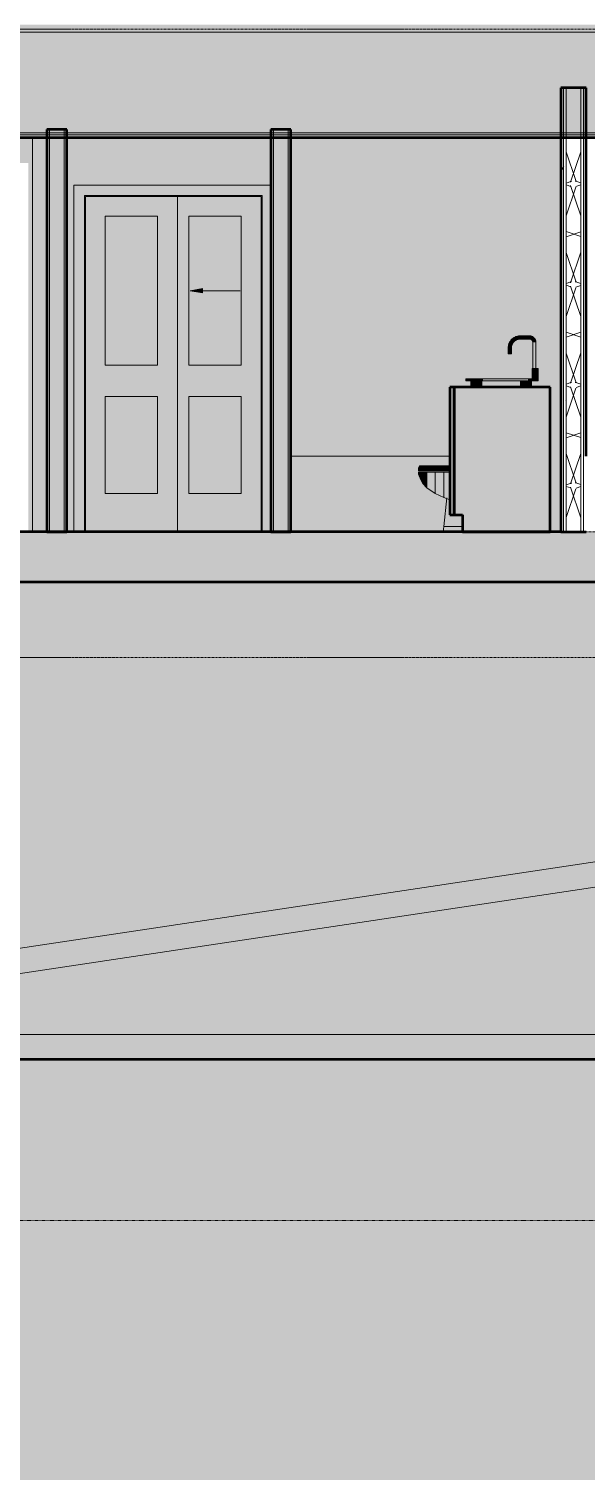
# Model space of a CAD drawing. Header units: inches. Extents: x 9566 to 17067, y -226 to 532.
# Drawn here: x 16067.9 to 16201, y -226.4 to 120 of the extents above; entities that cross this region are included whole.
import ezdxf

# ---------------------------------------------------------------- set-up
doc = ezdxf.new("R2010")
doc.units = ezdxf.units.IN
doc.header["$MEASUREMENT"] = 0
doc.linetypes.add('Aligning Line 1_8_', pattern=[0.25, 0.125, -0.125])
doc.linetypes.add('Grid Line 1_2_', pattern=[0.875, 0.5, -0.125, 0.125, -0.125])
for name, color, linetype, lineweight in [('0-2', 7, 'Continuous', 9), ('0-3', 130, 'Continuous', 5), ('A-AREA-PATT-1', 41, 'Continuous', 9), ('A-DETL-GENF-1', 92, 'Continuous', 13), ('A-DETL-GENF-2', 7, 'Continuous', 9), ('A-DOOR-5', 45, 'Continuous', 13), ('A-DOOR-6', 7, 'Continuous', 9), ('A-DOOR-FRAM-2', 7, 'Continuous', 9), ('A-DOOR-FRAM-5', 45, 'Continuous', 13), ('A-FLOR', 192, 'Continuous', 13), ('A-FLOR-1', 192, 'Continuous', 5), ('A-FLOR-2', 192, 'Continuous', 50), ('A-FLOR-LEVL-1', 51, 'Grid Line 1_2_', 9), ('A-FLOR-MCUT', 51, 'Continuous', 13), ('A-FLOR-PATT-1', 8, 'Continuous', 9), ('A-WALL', 113, 'Continuous', 13), ('A-WALL-1', 250, 'Continuous', 50), ('A-WALL-2', 10, 'Continuous', 13), ('A-WALL-PATT-1', 111, 'Continuous', 9), ('C-BLDG-PADS-1', 8, 'Continuous', 9), ('C-BLDG-PADS-2', 10, 'Continuous', 13), ('C-TOPO', 7, 'Continuous', 9), ('C-TOPO-1', 250, 'Continuous', 50), ('G-ANNO-SYMB', 111, 'Aligning Line 1_8_', 9), ('I-WALL-2', 2, 'Continuous', 50), ('P-SANR-FIXT-1', 8, 'Continuous', 9), ('P-SANR-FIXT-2', 7, 'Continuous', 9), ('P-SANR-FIXT-4', 50, 'Continuous', 9), ('P-SANR-FIXT-5', 37, 'Continuous', 9), ('Q-CASE-1', 9, 'Continuous', 9), ('Q-CASE-3', 250, 'Continuous', 50)]:
    doc.layers.add(name, color=color, linetype=linetype, lineweight=lineweight)
doc.layers.add('A-AREA-PATT-2', color=7, linetype='Continuous', lineweight=9, transparency=0.9)
pattern_1 = [(0, (16029.952, 59.024), (38.4, 9.6), [1.584, -27.216, 1.584, -27.216, -153.6]), (0, (16029.952, 59.024), (38.4, 9.6), [-57.6, 1.584, -56.016, 1.584, -27.216, -67.2]), (0, (16029.952, 59.024), (38.4, 9.6), [-144, 1.584, -17.616, 1.584, -46.416]), (120, (16044.352, 63.824), (-27.513844, 28.455376), [1.584, -27.216, 1.584, -27.216, -153.6]), (120, (16044.352, 63.824), (-27.513844, 28.455376), [-57.6, 1.584, -56.016, 1.584, -27.216, -67.2]), (120, (16044.352, 63.824), (-27.513844, 28.455376), [-144, 1.584, -17.616, 1.584, -46.416]), (240, (16049.152, 83.024), (-10.886156, -38.055376), [1.584, -27.216, 1.584, -27.216, -153.6]), (240, (16049.152, 83.024), (-10.886156, -38.055376), [-57.6, 1.584, -56.016, 1.584, -27.216, -67.2]), (240, (16049.152, 83.024), (-10.886156, -38.055376), [-144, 1.584, -17.616, 1.584, -46.416])]
pattern_2 = [(50, (16029.952, 59.024), (34.4287, -3.012), [3.6, -39.6]), (355, (16029.952, 59.024), (-6.6596, 36.1048), [2.88, -31.68]), (100.451, (16032.82, 58.773), (27.7688, 33.0931), [3.06, -33.655]), (46.184, (16029.95, 68.624), (51.2275, -7.9453), [5.4, -59.4]), (96.636, (16034.22, 67.96), (44.8632, 46.7577), [4.589, -50.482]), (351.184, (16029.95, 68.624), (44.8642, 46.7574), [4.32, -47.52]), (21, (16034.752, 66.224), (28.65176, -19.32573), [3.6, -39.6]), (326, (16034.752, 66.224), (11.6793, 34.8066), [2.88, -31.68]), (71.451, (16037.14, 64.614), (40.331, 15.4813), [3.06, -33.655]), (37.5, (16029.952, 59.024), (0.58311, 15.97898), [1.584, -29.712, 1.584, -30.576, -31.8]), (37.5, (16029.952, 59.024), (0.58311, 15.97898), [-63.456, 1.584, -30.216]), (7.5, (16029.952, 59.024), (12.6269, 18.9321), [1.584, -16.752, 1.584, -28.992, -12.12]), (7.5, (16029.952, 59.024), (12.6269, 18.9321), [-48.912, 1.584, -10.536]), (327.5, (16019.248, 59.024), (25.62299, -1.0828), [1.584, -10.416, 1.584, -35.856, -49.68]), (327.5, (16019.248, 59.024), (25.62299, -1.0828), [-49.44, 1.584, -48.096]), (317.5, (16014.448, 59.024), (27.99243, 4.80496), [1.584, -14.016, 1.584, -23.28, -35.28]), (317.5, (16014.448, 59.024), (27.99243, 4.80496), [-40.464, 1.584, -33.696])]
pattern_3 = [(161.57, (16030.552, 59.624), (-4.8003375, -0.0004146), [0, -34.152, 3.792, 0]), (18.43, (16029.352, 59.624), (-4.8003375, 0.0004146), [0, -34.152, 3.792, 0]), (108.43, (16030.552, 59.624), (2.3991322, -12.001051), [11.382, -26.562]), (71.57, (16029.352, 59.624), (2.3991322, 12.001051), [11.382, -26.562])]

# ---------------------------------------------------------------- blocks, each defined once
blk = doc.blocks.new('1750 Ox - Topography_rvt-2-BUILDING SECTION - NORTH_SOUTH - LOOKING WEST')
at = {"layer": 'C-BLDG-PADS-1'}
h = blk.add_hatch(dxfattribs=at)
h.set_pattern_fill('FP_24', color=256, style=0, pattern_type=2)
h.set_pattern_definition([(50, (3257.106, 59.024), (34.4287, -3.012), [3.6, -39.6]), (355, (3257.106, 59.024), (-6.6596, 36.1048), [2.88, -31.68]), (100.451, (3259.975, 58.773), (27.7688, 33.0931), [3.06, -33.655]), (46.184, (3257.106, 68.624), (51.2275, -7.9453), [5.4, -59.4]), (96.636, (3261.375, 67.96), (44.8632, 46.7577), [4.589, -50.482]), (351.184, (3257.106, 68.624), (44.8642, 46.7574), [4.32, -47.52]), (21, (3261.906, 66.224), (28.65176, -19.32573), [3.6, -39.6]), (326, (3261.906, 66.224), (11.6793, 34.8066), [2.88, -31.68]), (71.451, (3264.294, 64.614), (40.331, 15.4813), [3.06, -33.655]), (37.5, (3257.106, 59.024), (0.58311, 15.97898), [1.584, -29.712, 1.584, -30.576, -31.8]), (37.5, (3257.106, 59.024), (0.58311, 15.97898), [-63.456, 1.584, -30.216]), (7.5, (3257.106, 59.024), (12.6269, 18.9321), [1.584, -16.752, 1.584, -28.992, -12.12]), (7.5, (3257.106, 59.024), (12.6269, 18.9321), [-48.912, 1.584, -10.536]), (327.5, (3246.402, 59.024), (25.62299, -1.0828), [1.584, -10.416, 1.584, -35.856, -49.68]), (327.5, (3246.402, 59.024), (25.62299, -1.0828), [-49.44, 1.584, -48.096]), (317.5, (3241.602, 59.024), (27.99243, 4.80496), [1.584, -14.016, 1.584, -23.28, -35.28]), (317.5, (3241.602, 59.024), (27.99243, 4.80496), [-40.464, 1.584, -33.696])])
h.paths.add_polyline_path([(1946.22, -126), (3820.72, -126), (3820.72, -120), (1946.22, -120)], flags=0)
at = {"layer": 'C-TOPO'}
h = blk.add_hatch(dxfattribs=at)
h.set_pattern_fill('FP_23', color=256, style=0, pattern_type=2)
h.set_pattern_definition([(0, (3257.106, 59.024), (30, 30), [30, -30]), (0, (3257.106, 70.274), (30, 30), [30, -30]), (0, (3257.106, 81.524), (30, 30), [30, -30]), (90, (3260.856, 85.274), (-30, 30), [30, -30]), (90, (3272.106, 85.274), (-30, 30), [30, -30]), (90, (3283.356, 85.274), (-30, 30), [30, -30])])
h.paths.add_polyline_path([(1946.22, -226.36), (3820.72, -226.36), (3820.72, -126.01), (1946.22, -126.01)], flags=0)
at = {"layer": 'C-BLDG-PADS-2'}
for p, q in [((3820.72, -120), (1946.22, -120)), ((1946.22, -126), (3820.72, -126))]:
    blk.add_line(p, q, dxfattribs=at)
at = {"layer": 'C-TOPO'}
blk.add_line((2157.13, -126.01), (3820.72, -126.01), dxfattribs=at)
at = {"layer": 'C-TOPO-1'}
blk.add_line((3820.72, -126.01), (2157.13, -126.01), dxfattribs=at)
blk = doc.blocks.new('FOLDING_SLIDING CLOSET - 42_ x 80_-1372875-BUILDING SECTION - NORTH_SOUTH - LOOKING WEST')
at = {"layer": 'A-DETL-GENF-1'}
blk.add_hatch(color=256, dxfattribs=at).paths.add_polyline_path([(3336.55, 57), (3336.55, 58.06), (3333.54, 57.53), (3335.38, 57.21)], flags=0)
at = {"layer": 'A-DOOR-5'}
blk.add_hatch(color=256, dxfattribs=at).paths.add_polyline_path([(3308.29, 0), (3308.29, 80.25), (3350.79, 80.25), (3350.79, 0), (3352.85, 0), (3352.85, 82.75), (3305.79, 82.75), (3305.79, 0), (3307.54, 0)], flags=0)
h = blk.add_hatch(color=256, dxfattribs=at)
h.paths.add_polyline_path([(3330.54, 0), (3330.54, 80), (3308.54, 80), (3308.54, 0), (3328.54, 0)], flags=0)
h.paths.add_polyline_path([(3313.29, 9.12), (3313.29, 32.25), (3325.79, 32.25), (3325.79, 9.12), (3322.18, 9.12)], flags=0)
h.paths.add_polyline_path([(3313.29, 39.75), (3313.29, 75.31), (3325.79, 75.31), (3325.79, 39.75), (3314.39, 39.75)], flags=0)
h = blk.add_hatch(color=256, dxfattribs=at)
h.paths.add_polyline_path([(3345.79, 0), (3350.54, 0), (3350.54, 80), (3330.54, 80), (3330.54, 0), (3341.34, 0)], flags=0)
h.paths.add_polyline_path([(3341.34, 9.12), (3333.29, 9.12), (3333.29, 32.25), (3345.79, 32.25), (3345.79, 9.12)], flags=0)
h.paths.add_polyline_path([(3337.43, 39.75), (3333.29, 39.75), (3333.29, 75.31), (3345.79, 75.31), (3345.79, 39.75), (3341.34, 39.75)], flags=0)
h = blk.add_hatch(color=256, dxfattribs=at)
h.paths.add_polyline_path([(3313.29, 9.12), (3325.79, 9.12), (3325.79, 32.25), (3313.29, 32.25)], flags=0)
h.paths.add_polyline_path([(3325.79, 39.75), (3325.79, 75.31), (3313.29, 75.26), (3313.29, 39.75), (3314.39, 39.75)], flags=0)
h = blk.add_hatch(color=256, dxfattribs=at)
h.paths.add_polyline_path([(3333.29, 9.12), (3345.79, 9.12), (3345.79, 32.25), (3333.29, 32.25)], flags=0)
h.paths.add_polyline_path([(3337.43, 39.75), (3345.79, 39.75), (3345.79, 75.31), (3333.29, 75.31), (3333.29, 39.75), (3334.39, 39.75)], flags=0)
h.paths.add_polyline_path([(3336.55, 57), (3333.54, 57.53), (3336.55, 58.06)], flags=0)
at = {"layer": 'A-DOOR-FRAM-5'}
blk.add_hatch(color=256, dxfattribs=at).paths.add_polyline_path([(3308.54, 0), (3308.54, 80), (3350.54, 80), (3350.54, 0), (3350.79, 0), (3350.79, 80.25), (3308.29, 80.25), (3308.29, 0)], flags=0)
at = {"layer": 'A-DETL-GENF-2'}
for p, q in [((3336.55, 58.06), (3333.54, 57.53)), ((3345.54, 57.53), (3333.54, 57.53)), ((3333.54, 57.53), (3336.55, 57)), ((3336.55, 57), (3336.55, 58.06))]:
    blk.add_line(p, q, dxfattribs=at)
at = {"layer": 'A-DOOR-6'}
for p, q in [((3352.85, 82.75), (3305.79, 82.75)), ((3305.79, 82.75), (3305.79, 0)), ((3308.29, 0), (3308.29, 80.25)), ((3308.29, 80.25), (3350.79, 80.25)), ((3308.54, 80), (3308.54, 0)), ((3330.54, 80), (3308.54, 80)), ((3330.54, 0), (3330.54, 80)), ((3350.79, 0), (3350.79, 80.25)), ((3313.29, 75.31), (3325.79, 75.31)), ((3313.29, 39.75), (3313.29, 75.31)), ((3325.79, 75.31), (3325.79, 39.75)), ((3333.29, 75.31), (3345.79, 75.31)), ((3333.29, 39.75), (3333.29, 75.31)), ((3345.79, 75.31), (3345.79, 39.75)), ((3325.79, 39.75), (3313.29, 39.75)), ((3345.79, 39.75), (3333.29, 39.75)), ((3313.29, 32.25), (3325.79, 32.25)), ((3313.29, 9.12), (3313.29, 32.25)), ((3325.79, 32.25), (3325.79, 9.12)), ((3333.29, 32.25), (3345.79, 32.25)), ((3333.29, 9.12), (3333.29, 32.25)), ((3345.79, 32.25), (3345.79, 9.12)), ((3325.79, 9.12), (3313.29, 9.12)), ((3345.79, 9.12), (3333.29, 9.12))]:
    blk.add_line(p, q, dxfattribs=at)
at = {"layer": 'A-DOOR-FRAM-2'}
for p, q in [((3308.54, 0), (3308.54, 80)), ((3308.54, 80), (3350.54, 80)), ((3350.54, 0), (3350.54, 80))]:
    blk.add_line(p, q, dxfattribs=at)
blk = doc.blocks.new('M_Sink Vanity-Square - 500 x 440mm-1352614-BUILDING SECTION - NORTH_SOUTH - LOOKING WEST')
at = {"layer": 'P-SANR-FIXT-4'}
for points in [[(3399.4, 36), (3403.4, 36), (3403.4, 36.5), (3399.4, 36.5)], [(3401.22, 34.5), (3403.4, 34.5), (3403.4, 36), (3400.65, 36), (3400.67, 34.5), (3401.16, 34.5)], [(3414.23, 36), (3414.2, 36.5), (3403.4, 36.5), (3403.4, 36), (3414.2, 36)], [(3403.4, 34.5), (3412.35, 34.5), (3412.35, 36), (3403.4, 36)], [(3414.22, 34.5), (3415.1, 34.5), (3415.1, 36), (3412.35, 36), (3412.35, 34.5), (3414.2, 34.5)], [(3416.3, 36), (3416.73, 36), (3416.68, 36.5), (3414.23, 36.5), (3414.23, 36), (3416.27, 36)]]:
    blk.add_hatch(color=256, dxfattribs=at).paths.add_polyline_path(points, flags=0)
at = {"layer": 'P-SANR-FIXT-5'}
for points in [[(3409.54, 43.87), (3410.29, 43.87), (3410.49, 44.75), (3410.99, 45.43), (3411.71, 45.86), (3412.41, 46.04), (3412.41, 46.75), (3411.31, 46.53), (3410.38, 45.91), (3409.76, 44.98), (3409.57, 44.01)], [(3414.6, 46), (3414.6, 46.75), (3412.41, 46.71), (3412.41, 46), (3414.2, 46)], [(3415.71, 45.19), (3416.13, 45.19), (3416.02, 45.71), (3415.89, 46.03), (3415.38, 46.54), (3414.6, 46.71), (3414.6, 46.04), (3415.16, 45.74), (3415.31, 45.59), (3415.46, 45.19), (3415.69, 45.19)], [(3416.12, 39), (3416.16, 39), (3416.11, 45.19), (3415.41, 45.19), (3415.46, 39), (3416.11, 39)], [(3410.29, 42.5), (3410.25, 43.87), (3409.54, 43.87), (3409.58, 42.5), (3410.25, 42.5)], [(3415.71, 36.99), (3415.98, 36.99), (3415.96, 39), (3415.25, 39), (3415.28, 36.99), (3415.66, 36.99)], [(3416.02, 36.99), (3416.73, 36.99), (3416.68, 39), (3415.98, 39), (3415.98, 36.99)], [(3415.23, 36.5), (3416.73, 36.5), (3416.68, 36.99), (3415.23, 36.99)]]:
    blk.add_hatch(color=256, dxfattribs=at).paths.add_polyline_path(points, flags=0)
at = {"layer": 'P-SANR-FIXT-2'}
for p, q in [((3414.6, 46.75), (3412.41, 46.75)), ((3412.41, 46), (3414.6, 46)), ((3415.41, 45.19), (3415.41, 39)), ((3416.16, 39), (3416.16, 45.19)), ((3409.54, 43.87), (3409.54, 42.5)), ((3410.29, 42.5), (3409.54, 42.5)), ((3410.29, 42.5), (3410.29, 43.87)), ((3415.23, 39), (3415.23, 36.99)), ((3415.23, 39), (3415.23, 36.99)), ((3415.25, 39), (3415.25, 39)), ((3415.25, 39), (3415.98, 39)), ((3415.98, 39), (3416.71, 39)), ((3416.71, 39), (3416.71, 39)), ((3416.73, 36.99), (3416.73, 39)), ((3416.73, 36.99), (3416.73, 39)), ((3399.4, 36.5), (3403.4, 36.5)), ((3399.4, 36), (3399.4, 36.5)), ((3403.4, 36), (3399.4, 36)), ((3400.65, 36), (3400.65, 34.5)), ((3403.4, 36.5), (3414.23, 36.5)), ((3403.4, 36), (3403.4, 36.5)), ((3414.23, 36), (3403.4, 36)), ((3414.23, 36.5), (3416.73, 36.5)), ((3416.73, 36), (3414.23, 36)), ((3415.1, 34.5), (3415.1, 36)), ((3415.23, 36.99), (3415.23, 36.5)), ((3415.23, 36.99), (3416.73, 36.99)), ((3416.73, 36.5), (3416.73, 36.99)), ((3416.73, 36), (3416.73, 36.5))]:
    blk.add_line(p, q, dxfattribs=at)
at = {"layer": 'P-SANR-FIXT-2', "flags": 128}
for points in [[(3412.41, 46.75), (3412.3, 46.75), (3412.18, 46.74), (3412.07, 46.73), (3411.96, 46.71), (3411.84, 46.69), (3411.73, 46.67), (3411.62, 46.64), (3411.51, 46.6), (3411.4, 46.57), (3411.29, 46.52), (3411.19, 46.48), (3411.09, 46.43), (3410.99, 46.37), (3410.89, 46.31), (3410.79, 46.25), (3410.7, 46.18), (3410.61, 46.11), (3410.52, 46.04), (3410.43, 45.96), (3410.35, 45.88), (3410.27, 45.79), (3410.2, 45.71), (3410.13, 45.62), (3410.06, 45.52), (3410, 45.43), (3409.94, 45.33), (3409.88, 45.23), (3409.83, 45.13), (3409.78, 45.02), (3409.73, 44.92), (3409.7, 44.81), (3409.66, 44.7), (3409.63, 44.59), (3409.6, 44.48), (3409.58, 44.36), (3409.56, 44.25), (3409.55, 44.14), (3409.54, 44.02), (3409.54, 43.91), (3409.54, 43.87)], [(3410.29, 43.87), (3410.29, 43.96), (3410.3, 44.04), (3410.3, 44.13), (3410.32, 44.21), (3410.33, 44.3), (3410.35, 44.38), (3410.37, 44.46), (3410.4, 44.54), (3410.43, 44.62), (3410.46, 44.7), (3410.49, 44.78), (3410.53, 44.86), (3410.57, 44.93), (3410.61, 45), (3410.66, 45.07), (3410.71, 45.14), (3410.76, 45.21), (3410.82, 45.28), (3410.87, 45.34), (3410.93, 45.4), (3411, 45.46), (3411.06, 45.51), (3411.13, 45.57), (3411.2, 45.62), (3411.27, 45.66), (3411.34, 45.71), (3411.41, 45.75), (3411.49, 45.79), (3411.57, 45.82), (3411.64, 45.86), (3411.72, 45.88), (3411.81, 45.91), (3411.89, 45.93), (3411.97, 45.95), (3412.05, 45.97), (3412.14, 45.98), (3412.22, 45.99), (3412.31, 46), (3412.39, 46), (3412.41, 46)], [(3416.16, 45.19), (3416.16, 45.25), (3416.16, 45.31), (3416.15, 45.37), (3416.14, 45.44), (3416.13, 45.5), (3416.12, 45.56), (3416.1, 45.62), (3416.09, 45.68), (3416.06, 45.74), (3416.04, 45.8), (3416.02, 45.85), (3415.99, 45.91), (3415.96, 45.96), (3415.93, 46.02), (3415.89, 46.07), (3415.86, 46.12), (3415.82, 46.17), (3415.78, 46.22), (3415.73, 46.26), (3415.69, 46.31), (3415.64, 46.35), (3415.6, 46.39), (3415.55, 46.43), (3415.5, 46.47), (3415.45, 46.5), (3415.39, 46.54), (3415.34, 46.57), (3415.28, 46.59), (3415.23, 46.62), (3415.17, 46.64), (3415.11, 46.67), (3415.05, 46.68), (3414.99, 46.7), (3414.93, 46.72), (3414.87, 46.73), (3414.81, 46.74), (3414.74, 46.74), (3414.68, 46.75), (3414.62, 46.75), (3414.6, 46.75)], [(3414.6, 46), (3414.63, 46), (3414.67, 46), (3414.7, 45.99), (3414.73, 45.99), (3414.76, 45.98), (3414.8, 45.98), (3414.83, 45.97), (3414.86, 45.96), (3414.89, 45.95), (3414.92, 45.94), (3414.95, 45.92), (3414.98, 45.91), (3415.01, 45.89), (3415.03, 45.88), (3415.06, 45.86), (3415.09, 45.84), (3415.11, 45.82), (3415.14, 45.8), (3415.16, 45.78), (3415.18, 45.75), (3415.21, 45.73), (3415.23, 45.71), (3415.25, 45.68), (3415.27, 45.65), (3415.29, 45.63), (3415.3, 45.6), (3415.32, 45.57), (3415.33, 45.54), (3415.35, 45.51), (3415.36, 45.48), (3415.37, 45.45), (3415.38, 45.42), (3415.39, 45.39), (3415.4, 45.36), (3415.4, 45.33), (3415.41, 45.29), (3415.41, 45.26), (3415.41, 45.23), (3415.41, 45.2), (3415.41, 45.19)]]:
    blk.add_lwpolyline(points, dxfattribs=at)
blk = doc.blocks.new('Toilet-Domestic-3D - Toilet-Domestic-3D-1372870-BUILDING SECTION - NORTH_SOUTH - LOOKING WEST')
at = {"layer": 'P-SANR-FIXT-4'}
for points in [[(3388.63, 15.25), (3388.63, 15.25), (3388.85, 15.75), (3388.38, 15.75), (3388.13, 15.25)], [(3388.63, 14.5), (3388.63, 15.25), (3388.13, 15.24), (3388.13, 14.5)], [(3388.63, 12.42), (3388.63, 14.25), (3388.13, 14.25), (3388.13, 13.73), (3388.58, 12.54)], [(3389.13, 15.25), (3389.33, 15.75), (3388.85, 15.75), (3388.63, 15.25), (3389.13, 15.25)], [(3388.63, 14.5), (3389.13, 14.5), (3389.13, 15.25), (3388.63, 15.24), (3388.63, 14.94)], [(3389.13, 11.51), (3389.13, 14.25), (3388.63, 14.25), (3388.63, 12.42), (3389.07, 11.61)], [(3390.13, 15.25), (3390.13, 15.25), (3390.29, 15.75), (3389.33, 15.75), (3389.13, 15.25)], [(3389.13, 14.5), (3390.13, 14.5), (3390.13, 15.25), (3389.13, 15.24), (3389.13, 14.94)], [(3390.13, 10.57), (3390.13, 14.25), (3389.13, 14.25), (3389.16, 11.48), (3389.69, 10.97)], [(3392.13, 15.25), (3392.25, 15.75), (3390.29, 15.75), (3390.13, 15.25), (3392.13, 15.25)], [(3390.56, 14.5), (3392.13, 14.5), (3392.13, 15.25), (3390.13, 15.25), (3390.13, 14.5)], [(3392.13, 9.17), (3392.13, 14.25), (3390.13, 14.25), (3390.13, 10.57), (3391.54, 9.59)], [(3394.13, 15.25), (3394.22, 15.75), (3392.25, 15.75), (3392.13, 15.25), (3394.13, 15.25)], [(3394.13, 14.5), (3394.13, 15.25), (3392.13, 15.25), (3392.13, 14.5), (3393.36, 14.5)], [(3394.13, 8.25), (3394.13, 14.25), (3392.13, 14.25), (3392.13, 9.17), (3393.87, 8.37)], [(3394.22, 15.25), (3395.6, 15.25), (3395.6, 15.75), (3394.22, 15.75), (3394.13, 15.25)], [(3394.44, 14.5), (3395.6, 14.5), (3395.6, 15.25), (3394.13, 15.25), (3394.13, 14.5)], [(3394.91, 7.94), (3394.92, 7.96), (3395.16, 7.96), (3395.47, 8.03), (3395.6, 8.05), (3395.6, 14.25), (3394.13, 14.25), (3394.13, 8.25), (3394.45, 8.12)], [(3394.13, 1.25), (3398.6, 1.25), (3398.6, 4), (3395.6, 4), (3395.6, 8.05), (3394.91, 7.96), (3394.22, 2.02)], [(3397.34, 0), (3398.6, 0), (3398.6, 1.25), (3394.13, 1.25), (3393.99, 0), (3397.24, 0)]]:
    blk.add_hatch(color=256, dxfattribs=at).paths.add_polyline_path(points, flags=0)
at = {"layer": 'P-SANR-FIXT-2'}
for p, q in [((3388.38, 15.75), (3388.13, 15.24)), ((3388.13, 15.25), (3388.63, 15.25)), ((3388.13, 15.25), (3388.13, 14.5)), ((3388.63, 15.24), (3388.13, 15.24)), ((3388.63, 14.5), (3388.13, 14.5)), ((3388.13, 14.25), (3388.63, 14.25)), ((3388.13, 14.25), (3388.13, 13.75)), ((3388.38, 15.75), (3388.85, 15.75)), ((3388.85, 15.75), (3388.63, 15.24)), ((3388.63, 15.25), (3389.13, 15.25)), ((3389.13, 15.24), (3388.63, 15.24)), ((3388.63, 15.24), (3388.63, 14.5)), ((3389.13, 14.5), (3388.63, 14.5)), ((3388.63, 14.25), (3389.13, 14.25)), ((3388.63, 14.25), (3388.63, 12.42)), ((3388.85, 15.75), (3389.33, 15.75)), ((3389.33, 15.75), (3389.13, 15.25)), ((3389.13, 15.25), (3390.13, 15.25)), ((3390.13, 15.24), (3389.13, 15.24)), ((3389.13, 15.24), (3389.13, 14.5)), ((3390.13, 14.5), (3389.13, 14.5)), ((3389.13, 14.25), (3390.13, 14.25)), ((3389.13, 14.25), (3389.13, 11.51)), ((3389.33, 15.75), (3390.29, 15.75)), ((3390.29, 15.75), (3390.13, 15.25)), ((3390.13, 15.25), (3392.13, 15.25)), ((3390.13, 15.25), (3390.13, 14.5)), ((3392.13, 15.24), (3390.13, 15.24)), ((3392.13, 14.5), (3390.13, 14.5)), ((3390.13, 14.25), (3392.13, 14.25)), ((3390.13, 14.25), (3390.13, 10.57)), ((3390.29, 15.75), (3392.25, 15.75)), ((3392.25, 15.75), (3392.13, 15.25)), ((3392.13, 15.25), (3394.13, 15.25)), ((3392.13, 15.25), (3392.13, 14.5)), ((3394.13, 15.24), (3392.13, 15.24)), ((3394.13, 14.5), (3392.13, 14.5)), ((3392.13, 14.25), (3394.13, 14.25)), ((3392.13, 14.25), (3392.13, 9.17)), ((3392.25, 15.75), (3394.22, 15.75)), ((3394.22, 15.75), (3394.13, 15.25)), ((3394.13, 15.25), (3395.6, 15.25)), ((3394.13, 15.25), (3394.13, 14.5)), ((3395.6, 15.24), (3394.13, 15.24)), ((3395.6, 14.5), (3394.13, 14.5)), ((3394.13, 14.25), (3395.6, 14.25)), ((3394.13, 14.25), (3394.13, 8.25)), ((3394.22, 15.75), (3395.6, 15.75)), ((3388.13, 13.75), (3388.63, 12.38)), ((3388.63, 12.38), (3389.13, 11.51)), ((3389.13, 11.51), (3390.13, 10.51)), ((3390.13, 10.51), (3392.13, 9.12)), ((3392.13, 9.12), (3394.13, 8.19)), ((3394.13, 8.19), (3395.6, 7.65)), ((3394.88, 8.12), (3394.13, 1.25)), ((3394.13, 1.25), (3393.99, 0)), ((3394.35, 1.25), (3394.13, 1.25)), ((3394.13, 1.25), (3394.35, 1.25)), ((3394.99, 1.25), (3394.35, 1.25)), ((3394.35, 1.25), (3394.99, 1.25)), ((3395.98, 1.25), (3394.99, 1.25)), ((3394.99, 1.25), (3395.98, 1.25)), ((3397.24, 1.25), (3395.98, 1.25)), ((3395.98, 1.25), (3397.24, 1.25)), ((3398.6, 1.25), (3397.24, 1.25)), ((3397.24, 1.25), (3398.6, 1.25))]:
    blk.add_line(p, q, dxfattribs=at)
blk = doc.blocks.new('OD_CW_Base Cabinet - OD_CW_Base Cabinet-1437192-BUILDING SECTION - NORTH_SOUTH - LOOKING WEST')
at = {"layer": 'Q-CASE-1'}
for points in [[(3396.6, 4), (3396.6, 34.5), (3395.6, 34.5), (3395.6, 4), (3396.33, 4)], [(3398.6, 0), (3419.6, 0), (3419.6, 34.5), (3396.6, 34.5), (3396.6, 4), (3398.6, 4), (3398.6, 2.62)]]:
    blk.add_hatch(color=256, dxfattribs=at).paths.add_polyline_path(points, flags=0)
at = {"layer": 'Q-CASE-3'}
for p, q in [((3395.6, 34.5), (3395.6, 4)), ((3396.6, 34.5), (3395.6, 34.5)), ((3396.6, 4), (3396.6, 34.5)), ((3396.6, 34.5), (3396.6, 4)), ((3419.6, 34.5), (3396.6, 34.5)), ((3419.6, 0), (3419.6, 34.5)), ((3395.6, 4), (3396.6, 4)), ((3396.6, 4), (3398.6, 4)), ((3398.6, 4), (3398.6, 0)), ((3398.6, 0), (3419.6, 0))]:
    blk.add_line(p, q, dxfattribs=at)
blk = doc.blocks.new('Bath Tub - Maestro - 60_x30_-1372872-BUILDING SECTION - NORTH_SOUTH - LOOKING WEST')
at = {"layer": 'P-SANR-FIXT-1'}
blk.add_hatch(color=256, dxfattribs=at).paths.add_polyline_path([(3393.99, 0), (3394.88, 7.69), (3394.91, 7.94), (3393.87, 8.37), (3392.13, 9.17), (3390.13, 10.57), (3389.07, 11.61), (3388.49, 12.79), (3388.13, 13.9), (3388.13, 14.25), (3395.6, 14.25), (3395.6, 14.5), (3388.13, 14.5), (3388.13, 15.25), (3388.38, 15.75), (3395.6, 15.75), (3395.6, 18), (3357.6, 18), (3357.6, 0), (3392.35, 0)], flags=0)
at = {"layer": 'P-SANR-FIXT-2'}
blk.add_line((3357.6, 18), (3395.6, 18), dxfattribs=at)
blk = doc.blocks.new('1750 Ox - Unit Layouts_rvt-2-BUILDING SECTION - NORTH_SOUTH - LOOKING WEST')
at = {"layer": 'A-WALL-1'}
for p, q in [((3304.1, 96), (3299.35, 96)), ((3299.35, 96), (3299.35, 0)), ((3304.1, 0), (3304.1, 96)), ((3352.85, 96), (3352.85, 0)), ((3357.6, 96), (3352.85, 96)), ((3357.6, 0), (3357.6, 96)), ((3299.35, 0), (3304.1, 0)), ((3352.85, 0), (3357.6, 0))]:
    blk.add_line(p, q, dxfattribs=at)
at = {"layer": 'A-WALL-2'}
for p, q in [((3295.87, 0), (3295.87, 94.12)), ((3299.98, 96), (3299.98, 0)), ((3303.48, 96), (3303.48, 0)), ((3353.48, 96), (3353.48, 0)), ((3356.98, 96), (3356.98, 0))]:
    blk.add_line(p, q, dxfattribs=at)
at = {"layer": '0-2'}
for name in ['FOLDING_SLIDING CLOSET - 42_ x 80_-1372875-BUILDING SECTION - NORTH_SOUTH - LOOKING WEST', 'M_Sink Vanity-Square - 500 x 440mm-1352614-BUILDING SECTION - NORTH_SOUTH - LOOKING WEST', 'OD_CW_Base Cabinet - OD_CW_Base Cabinet-1437192-BUILDING SECTION - NORTH_SOUTH - LOOKING WEST', 'Bath Tub - Maestro - 60_x30_-1372872-BUILDING SECTION - NORTH_SOUTH - LOOKING WEST', 'Toilet-Domestic-3D - Toilet-Domestic-3D-1372870-BUILDING SECTION - NORTH_SOUTH - LOOKING WEST']:
    blk.add_blockref(name, (0, 0), dxfattribs=at)

msp = doc.modelspace()

# ---------------------------------------------------------------- hatches: boundary and pattern name
at = {"layer": 'A-AREA-PATT-1'}
h = msp.add_hatch(color=256, dxfattribs=at)
h.paths.add_polyline_path([(16194.9698, 0), (16194.9698, 94.125), (16009.7189, 94.125), (16009.7189, 34.5), (16027.7189, 34.5), (16027.7189, 88), (16067.7189, 88), (16067.7189, 0), (16078.6355, 0), (16078.6355, 82.75), (16125.698, 82.75), (16125.698, 0), (16130.448, 0), (16130.448, 18), (16168.448, 18), (16168.448, 34.5), (16173.5001, 34.5), (16173.5001, 36), (16172.2501, 36), (16172.2501, 36.5), (16188.073, 36.5), (16188.1232, 39), (16188.2605, 39), (16188.2061, 45.3906), (16188.1516, 45.5937), (16187.8542, 45.8911), (16187.448, 46), (16185.1868, 45.9853), (16184.3533, 45.7754), (16183.6837, 45.2666), (16183.2762, 44.5827), (16183.1355, 43.875), (16183.0983, 42.5), (16182.3855, 42.5), (16182.4226, 44.0617), (16182.6043, 44.9752), (16183.3403, 45.9833), (16184.1833, 46.5357), (16185.2605, 46.75), (16187.448, 46.7129), (16188.0391, 46.5916), (16188.3038, 46.4661), (16188.823, 45.8873), (16189.0105, 45.1875), (16189.0105, 39), (16189.5542, 39), (16189.573, 36), (16187.948, 36), (16187.948, 34.5), (16192.448, 34.5), (16192.448, 0), (16194.3367, 0)], flags=0)
h.paths.add_polyline_path([(15950.2748, 34.5), (15951.5248, 34.5), (15951.5248, 36), (15950.2748, 36), (15950.2748, 36.5), (15960.2748, 36.5), (15960.3281, 39), (15962.2748, 39), (15962.2748, 36.5), (15964.7748, 36.5), (15964.8243, 37.5), (15964.8998, 37.5), (15964.9521, 46.5312), (15964.9833, 46.6102), (15965.112, 46.7129), (15965.2748, 46.75), (15965.4375, 46.7129), (15965.5974, 46.5312), (15965.6371, 46.4266), (15965.6273, 45.7754), (15965.6498, 37.5), (15965.7748, 37.5), (15965.7748, 36.5), (15968.2748, 36.5), (15968.3281, 39), (15970.2748, 39), (15970.2748, 36.5), (15973.9689, 36.5), (15973.9689, 60), (15912.9698, 60), (15912.9698, 34.5), (15946.6131, 34.5)], flags=0)
at = {"layer": 'A-AREA-PATT-2'}
h = msp.add_hatch(color=256, dxfattribs=at)
h.paths.add_polyline_path([(14723.8823, -120), (14931.0698, -120), (14931.0698, -12), (14723.8823, -12), (14723.8823, -38.0282)], flags=0)
h.paths.add_polyline_path([(14943.0698, -120), (15215.7698, -120), (15215.7698, -12), (14943.0698, -12), (14943.0698, -47.9204)], flags=0)
h.paths.add_polyline_path([(15336.9698, -120), (15581.0698, -120), (15581.0698, -12), (15336.9698, -12), (15336.9698, -38.0282)], flags=0)
h.paths.add_polyline_path([(16586.517, -120), (16593.5698, -120), (16593.5698, -36), (16579.5698, -36.0147), (16483.5698, -42.7859), (16381.5698, -58.0926), (16381.5698, -120), (16551.3501, -120)], flags=0)
h.paths.add_polyline_path([(15595.8982, -120), (15653.0698, -120), (15653.0698, -116), (15655.0698, -116), (15655.0698, -120), (15677.0698, -120), (15677.0698, -116), (15679.0698, -116), (15679.0698, -120), (15739.0698, -120), (15739.0698, -116), (15741.0698, -116), (15741.0698, -120), (15761.0698, -120), (15761.0698, -116), (15763.0698, -116), (15763.0698, -120), (15823.0698, -120), (15823.0698, -116), (15825.0698, -116), (15825.0698, -120), (15908.0698, -120), (15908.0698, -12), (15593.0698, -12), (15593.0698, -72), (15659.0698, -72), (15659.0698, -115), (15593.0698, -115), (15593.0698, -120), (15594.7558, -120)], flags=0)
h.paths.add_polyline_path([(15920.0698, -120), (16235.0698, -120), (16235.0698, -80.0771), (16013.455, -113.2813), (15920.0698, -119.817)], flags=0)
h.paths.add_polyline_path([(16247.0698, -120), (16252.5698, -120), (16252.5698, -77.451), (16247.0698, -78.2763), (16247.0698, -113.3338)], flags=0)
h.paths.add_polyline_path([(15757.0698, -115), (15757.0698, -72), (15829.0698, -72), (15829.0698, -115), (15757.1774, -115)], flags=0)
h.paths.add_polyline_path([(15742.6054, -115), (15673.0698, -115), (15673.0698, -72), (15745.0698, -72), (15745.0698, -115)], flags=0)
h.paths.add_polyline_path([(15920.0698, -113.8023), (16013.455, -107.2666), (16235.0698, -74.0099), (16235.0698, -12), (15920.0698, -12), (15920.0698, -107.2666)], flags=0)
h.paths.add_polyline_path([(16247.0698, -72.2091), (16252.5698, -71.3838), (16252.5698, -12), (16247.0698, -12), (16247.0698, -38.0282)], flags=0)
h.paths.add_polyline_path([(16381.5698, -52.0254), (16483.5698, -36.7188), (16579.5698, -30), (16591.4448, -30), (16591.4448, -12), (16381.5698, -12), (16381.5698, -38.0282)], flags=0)
h = msp.add_hatch(color=256, dxfattribs=at)
h.paths.add_polyline_path([(15920.0698, -119.817), (16013.455, -113.3338), (16235.0698, -80.0771), (16235.0698, -74.0099), (16013.455, -107.2666), (15920.0698, -113.8023)], flags=0)
h.paths.add_polyline_path([(16247.0698, -78.2763), (16252.5698, -77.451), (16252.5698, -71.3838), (16247.0698, -72.2091)], flags=0)
h.paths.add_polyline_path([(16381.5698, -58.0926), (16483.5698, -42.7334), (16580.4941, -36), (16593.5698, -36), (16593.5698, -30), (16579.5698, -30), (16483.5698, -36.7188), (16381.5698, -52.0254)], flags=0)
at = {"layer": 'A-FLOR-1'}
for points in [[(16024.4661, 119.25), (16636.8198, 119.25), (16636.8198, 120), (14837.5198, 120), (14837.5198, 119.25), (16016.9146, 119.25)], [(16609.638, 94.75), (16631.3198, 94.75), (16631.3198, 95.25), (14843.0198, 95.25), (14843.0198, 94.75), (16595.0661, 94.75)]]:
    msp.add_hatch(color=256, dxfattribs=at).paths.add_polyline_path(points, flags=0)
at = {"layer": 'A-FLOR-PATT-1'}
h = msp.add_hatch(dxfattribs=at)
h.set_pattern_fill('FP_26', color=256, style=0, pattern_type=2)
h.set_pattern_definition(pattern_3)
h.paths.add_polyline_path([(14837.5198, 95.25), (16636.8198, 95.25), (16636.8198, 119.25), (14837.5198, 119.25)], flags=0)
h = msp.add_hatch(dxfattribs=at)
h.set_pattern_fill('FP_24', color=256, style=0, pattern_type=2)
h.set_pattern_definition(pattern_2)
h.paths.add_polyline_path([(15502.1678, 120), (15794.8484, 120), (15794.8484, 121), (15449.0911, 121), (15449.0911, 120), (15492.9698, 120)], flags=0)
h.paths.add_polyline_path([(16201.6227, 120), (16415.1448, 120), (16415.1984, 120.6447), (16415.6448, 120.6447), (16415.606, 120.8416), (16415.1777, 120.876), (16415.1777, 121), (16024.4661, 121), (16024.4661, 120), (16194.9698, 120)], flags=0)
h.paths.add_polyline_path([(16631.496, 120), (16636.8198, 120), (16636.8198, 121), (16605.6698, 121), (16605.6698, 120), (16630.6948, 120)], flags=0)
h.paths.add_polyline_path([(16521.6698, 120), (16521.6698, 121), (16464.7227, 121), (16464.8018, 120), (16493.0622, 120)], flags=0)
h.paths.add_polyline_path([(16464.0518, 120), (16463.9183, 121), (16444.7398, 121), (16444.6689, 120), (16463.9183, 120)], flags=0)
h.paths.add_polyline_path([(15152.4403, 120), (15186.0198, 120), (15186.0198, 121), (15185.7698, 121), (15185.7698, 120.3694), (15184.7698, 120.3694), (15184.7698, 121), (14864.0198, 121), (14864.0198, 120), (15125.1654, 120)], flags=0)
h.paths.add_polyline_path([(16444.1677, 120), (16443.6689, 120.0354), (16443.7373, 121), (16440.3948, 121), (16440.3948, 120), (16443.6689, 120)], flags=0)
h.paths.add_polyline_path([(15213.7698, 120), (15334.4911, 120), (15334.4911, 121), (15213.7698, 121)], flags=0)
h.paths.add_polyline_path([(15909.4484, 120), (15909.8661, 120), (15909.8661, 121), (15909.4484, 121)], flags=0)
h = msp.add_hatch(dxfattribs=at)
h.set_pattern_fill('FP_25', color=256, style=0, pattern_type=2)
h.set_pattern_definition(pattern_1)
h.paths.add_polyline_path([(16175.7698, 94.125), (16631.3198, 94.125), (16631.3198, 94.75), (14843.0198, 94.75), (14843.0198, 94.125), (16175.6448, 94.125)], flags=0)
h = msp.add_hatch(dxfattribs=at)
h.set_pattern_fill('FP_24', color=256, style=0, pattern_type=2)
h.set_pattern_definition(pattern_2)
h.paths.add_polyline_path([(15735.3194, -12), (16735.5698, -12), (16735.5698, 0), (14714.0698, 0), (14714.0698, -3.1859), (14714.0698, -12), (15706.1755, -12)], flags=0)
at = {"layer": 'A-WALL-PATT-1'}
h = msp.add_hatch(dxfattribs=at)
h.set_pattern_fill('FP_25', color=256, style=0, pattern_type=2)
h.set_pattern_definition(pattern_1)
h.paths.add_polyline_path([(16194.9698, 0), (16195.5948, 0), (16195.5948, 94.125), (16194.9698, 94.125), (16194.9698, 9.0545)], flags=0)
h = msp.add_hatch(dxfattribs=at)
h.set_pattern_fill('FP_25', color=256, style=0, pattern_type=2)
h.set_pattern_definition(pattern_1)
h.paths.add_polyline_path([(16195.5948, 0), (16196.2198, 0), (16196.2198, 94.125), (16195.5948, 94.125), (16195.5948, 9.0545)], flags=0)
h = msp.add_hatch(dxfattribs=at)
h.set_pattern_fill('FP_26', color=256, style=0, pattern_type=2)
h.set_pattern_definition(pattern_3)
h.paths.add_polyline_path([(16199.7198, 0), (16199.7198, 94.125), (16196.2198, 94.125), (16196.2198, 0), (16197.9698, 0)], flags=0)
h = msp.add_hatch(dxfattribs=at)
h.set_pattern_fill('FP_25', color=256, style=0, pattern_type=2)
h.set_pattern_definition(pattern_1)
h.paths.add_polyline_path([(16200.9698, 0), (16200.9698, 94.125), (16200.3448, 94.125), (16200.3448, 0)], flags=0)

# ---------------------------------------------------------------- linework, layer by layer
at = {"layer": 'A-FLOR'}
for p, q in [((16013.455, -107.2666), (16235.0698, -74.0099)), ((16235.0698, -80.0771), (16013.455, -113.3338))]:
    msp.add_line(p, q, dxfattribs=at)
at = {"layer": 'A-FLOR-2'}
for p, q in [((14837.5198, 94.125), (16636.8198, 94.125)), ((16194.9698, 0), (16009.6762, 0)), ((14723.8823, -12), (16735.5698, -12))]:
    msp.add_line(p, q, dxfattribs=at)
at = {"layer": 'A-FLOR-LEVL-1'}
for p, q in [((13166.3239, 120), (17036.7774, 120)), ((13166.3239, 0), (17036.7774, 0)), ((13166.3239, -30), (17036.7774, -30)), ((13166.3239, -120), (17036.7774, -120))]:
    msp.add_line(p, q, dxfattribs=at)
at = {"layer": 'A-FLOR-MCUT'}
for p, q in [((16636.8198, 119.25), (14837.5198, 119.25)), ((16636.8198, 95.25), (14837.5198, 95.25)), ((16636.8198, 94.75), (14837.5198, 94.75))]:
    msp.add_line(p, q, dxfattribs=at)
at = {"layer": 'A-WALL'}
for p, q in [((16195.5948, 106), (16195.5948, 0)), ((16196.2198, 106), (16196.2198, 0)), ((16199.7198, 106), (16199.7198, 0)), ((16200.3448, 106), (16200.3448, 0))]:
    msp.add_line(p, q, dxfattribs=at)
at = {"layer": 'G-ANNO-SYMB'}
msp.add_line((13287.2273, -164.4174), (17017.6534, -164.4174), dxfattribs=at)
at = {"layer": 'I-WALL-2'}
for p, q in [((16200.9698, 106), (16194.9698, 106)), ((16194.9698, 106), (16194.9698, 0)), ((16200.9698, 18), (16200.9698, 106)), ((16194.9698, 0), (16200.9698, 0))]:
    msp.add_line(p, q, dxfattribs=at)

# ---------------------------------------------------------------- block references
at = {"layer": '0-3'}
for name in ['1750 Ox - Unit Layouts_rvt-2-BUILDING SECTION - NORTH_SOUTH - LOOKING WEST', '1750 Ox - Topography_rvt-2-BUILDING SECTION - NORTH_SOUTH - LOOKING WEST']:
    msp.add_blockref(name, (12772.846, 0), dxfattribs=at)

doc.saveas('drawing.dxf')
